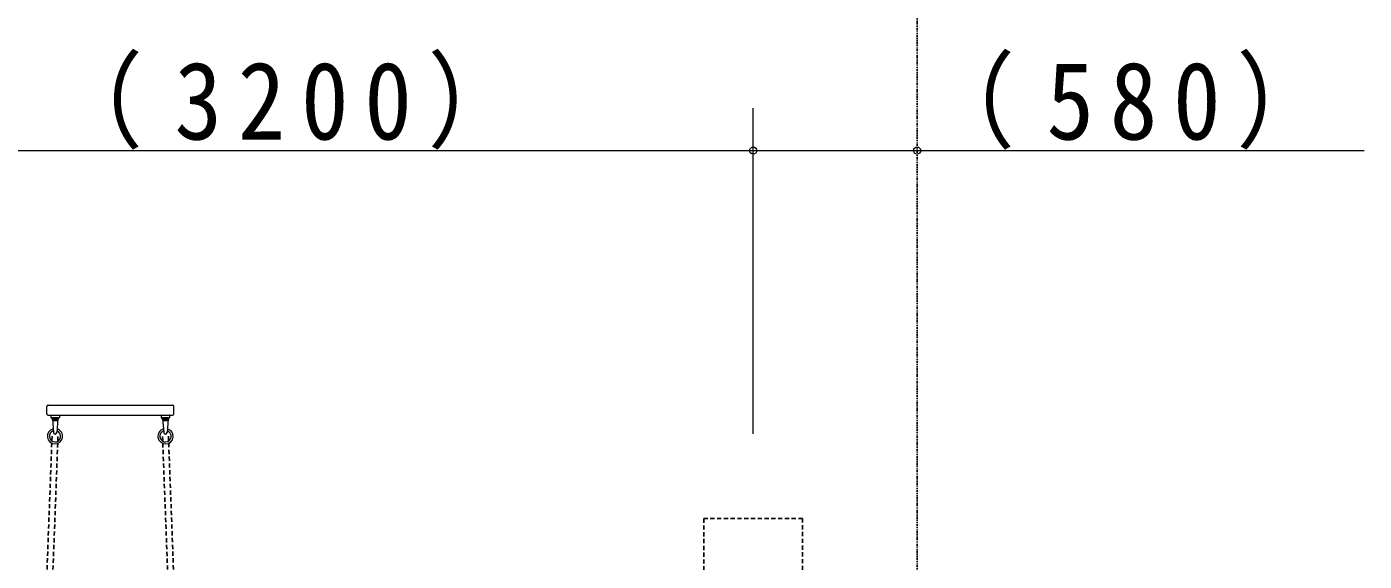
# Model space of a CAD drawing. Units: millimetres, scale not verified. Extents: x -35408 to 50, y -49934 to 13350.
# Drawn here: x -5367 to -3790, y 5083 to 5713 of the extents above; entities that cross this region are included whole.
import ezdxf

# ---------------------------------------------------------------- set-up
doc = ezdxf.new("R2010")
doc.units = ezdxf.units.MM
doc.linetypes.add('USER3', pattern=[8, 3, -1, 1, -1, 1, -1])
doc.linetypes.add('USER4', pattern=[8, 5, -3])
doc.layers.add('線', color=2, linetype='Continuous', lineweight=25)
doc.layers.add('補助', color=2, linetype='Continuous', lineweight=25)
doc.styles.add('ＭＳ ゴシック', font='')
doc.styles.get('ＭＳ ゴシック').set_extended_font_data('MS Gothic')

# ---------------------------------------------------------------- blocks, each defined once
blk = doc.blocks.new('dimension_origin')
at = {"color": 0, "linetype": 'Continuous', "lineweight": -2}
blk.add_circle((0, 0), 1.25, dxfattribs=at)

msp = doc.modelspace()

# ---------------------------------------------------------------- linework, layer by layer
at = {"layer": '線', "color": 7, "lineweight": 13}
for p, q in [((-5343.575, 5256.716), (-5343.575, 5265.049)), ((-5341.908, 5266.716), (-5195.241, 5266.716)), ((-5341.908, 5255.049), (-5195.241, 5255.049)), ((-5338.575, 5254.649), (-5338.575, 5252.116)), ((-5338.175, 5255.049), (-5328.975, 5255.049)), ((-5328.575, 5254.649), (-5328.575, 5252.116)), ((-5208.575, 5254.649), (-5208.575, 5252.116)), ((-5208.175, 5255.049), (-5198.975, 5255.049)), ((-5198.575, 5254.649), (-5198.575, 5252.116)), ((-5193.575, 5256.716), (-5193.575, 5265.049)), ((-5338.175, 5251.716), (-5328.975, 5251.716)), ((-5336.812, 5250.486), (-5335.569, 5234.56)), ((-5330.337, 5250.486), (-5331.581, 5234.56)), ((-5208.175, 5251.716), (-5198.975, 5251.716)), ((-5206.812, 5250.486), (-5205.569, 5234.56)), ((-5200.337, 5250.486), (-5201.581, 5234.56))]:
    msp.add_line(p, q, dxfattribs=at)
at = {"layer": '線'}
for p, q in [((-5337.158, 5251.716), (-5329.991, 5251.716)), ((-5337.158, 5250.716), (-5337.158, 5251.716)), ((-5337.158, 5250.716), (-5329.991, 5250.716)), ((-5337.075, 5250.383), (-5337.075, 5250.716)), ((-5337.075, 5250.716), (-5330.075, 5250.716)), ((-5337.075, 5250.383), (-5330.075, 5250.383)), ((-5335.241, 5248.783), (-5331.908, 5248.783)), ((-5330.371, 5251.716), (-5330.639, 5250.716)), ((-5329.991, 5251.716), (-5330.259, 5250.716)), ((-5330.075, 5250.383), (-5330.075, 5250.716)), ((-5329.991, 5250.716), (-5329.991, 5251.716)), ((-5207.158, 5251.716), (-5199.991, 5251.716)), ((-5207.158, 5250.716), (-5207.158, 5251.716)), ((-5207.158, 5250.716), (-5199.991, 5250.716)), ((-5207.075, 5250.383), (-5207.075, 5250.716)), ((-5207.075, 5250.716), (-5200.075, 5250.716)), ((-5207.075, 5250.383), (-5200.075, 5250.383)), ((-5205.241, 5248.783), (-5201.908, 5248.783)), ((-5200.371, 5251.716), (-5200.639, 5250.716)), ((-5199.991, 5251.716), (-5200.259, 5250.716)), ((-5200.075, 5250.383), (-5200.075, 5250.716)), ((-5199.991, 5250.716), (-5199.991, 5251.716))]:
    msp.add_line(p, q, dxfattribs=at)
at = {"layer": '線', "color": 4, "linetype": 'USER4'}
for p, q in [((-5337.246, 5230.183), (-5353.739, 4789.047)), ((-5330.251, 5229.922), (-5346.744, 4788.786)), ((-5206.898, 5229.922), (-5190.406, 4788.786)), ((-5199.903, 5230.183), (-5183.41, 4789.047))]:
    msp.add_line(p, q, dxfattribs=at)
at = {"layer": '線', "linetype": 'USER3'}
msp.add_lwpolyline([(-6836.908, 3628.083), (-4316.908, 3628.083), (-4316.908, 5904.75), (-6836.908, 5904.75)], close=True, dxfattribs=at)
at = {"layer": '線', "color": 4, "linetype": 'USER4'}
msp.add_lwpolyline([(-4568.575, 5016.417), (-4451.908, 5016.417), (-4451.908, 5133.083), (-4568.575, 5133.083)], close=True, dxfattribs=at)
at = {"layer": '線', "color": 7, "lineweight": 13}
for centre, radius, start, end in [((-5341.908, 5265.049), 1.667, 90, 180), ((-5341.908, 5256.716), 1.667, 180, 270), ((-5338.175, 5254.649), 0.4, 90, 180), ((-5328.975, 5254.649), 0.4, 0, 90), ((-5208.175, 5254.649), 0.4, 90, 180), ((-5198.975, 5254.649), 0.4, 0, 90), ((-5195.241, 5265.049), 1.667, 0, 90), ((-5195.241, 5256.716), 1.667, 270, 0), ((-5333.749, 5230.053), 9, 103.82076, 267.85893), ((-5338.175, 5252.116), 0.4, 180, 270), ((-5338.141, 5250.383), 1.333, 4.46422, 90), ((-5333.749, 5230.053), 9, 267.85893, 73.92841), ((-5329.008, 5250.383), 1.333, 90, 175.53578), ((-5328.975, 5252.116), 0.4, 270, 0), ((-5203.4, 5230.053), 9, 106.07158, 272.14106), ((-5208.175, 5252.116), 0.4, 180, 270), ((-5208.141, 5250.383), 1.333, 4.46422, 90), ((-5203.4, 5230.053), 9, 272.14106, 76.17923), ((-5199.008, 5250.383), 1.333, 90, 175.53578), ((-5198.975, 5252.116), 0.4, 270, 0), ((-5333.749, 5230.053), 6.667, 107.1427, 267.85893), ((-5333.575, 5234.716), 2, 184.46422, 355.53578), ((-5333.749, 5230.053), 6.667, 267.85893, 69.77478), ((-5203.4, 5230.053), 6.667, 110.22521, 272.14106), ((-5203.575, 5234.716), 2, 184.46422, 355.53578), ((-5203.4, 5230.053), 6.667, 272.14106, 72.85729)]:
    msp.add_arc(centre, radius, start, end, dxfattribs=at)
at = {"layer": '線'}
for centre, start, end in [((-5333.575, 5252.543), 211.68134, 246.09448), ((-5333.575, 5252.543), 293.90552, 328.31866), ((-5203.575, 5252.543), 211.68134, 246.09448), ((-5203.575, 5252.543), 293.90552, 328.31866)]:
    msp.add_arc(centre, 4.113, start, end, dxfattribs=at)
at = {"layer": '補助', "lineweight": 13}
for p, q in [((-4510.241, 5233.083), (-4510.241, 5616.716)), ((-4510.241, 5233.083), (-4510.241, 5616.716)), ((-5576.908, 5566.716), (-4510.241, 5566.716)), ((-4510.241, 5566.716), (-3789.527, 5566.716))]:
    msp.add_line(p, q, dxfattribs=at)

# ---------------------------------------------------------------- block references
at = {"layer": '補助', "lineweight": 13, "xscale": 3.33, "yscale": 3.33}
msp.add_blockref('dimension_origin', (-4510.241, 5566.716), dxfattribs=at)
at = {"layer": '補助', "lineweight": 13, "xscale": 3.33, "yscale": 3.33, "rotation": 180}
for p in [(-4510.241, 5566.716), (-4316.908, 5566.716)]:
    msp.add_blockref('dimension_origin', p, dxfattribs=at)

# ---------------------------------------------------------------- texts
at = {"layer": '補助', "char_height": 91.64, "attachment_point": 8, "style": 'ＭＳ ゴシック'}
for s, insert in [('\\T1.33;\\W0.9;（3200）', (-5043.575, 5567.716)), ('\\T1.33;\\W0.9;（580）', (-4052.384, 5567.716))]:
    msp.add_mtext(s, dxfattribs=dict(at, insert=insert))

doc.saveas('drawing.dxf')
